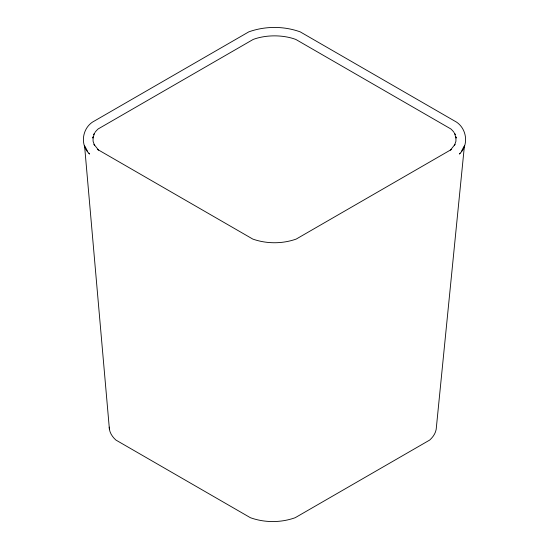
<?xml version="1.0" encoding="UTF-8"?>
<svg xmlns="http://www.w3.org/2000/svg" width="549" height="549" viewBox="0 0 549 549"><rect width="100%" height="100%" fill="white"/><g stroke="black" fill="none" stroke-linecap="round" stroke-linejoin="round"><path stroke-width="0.82" d="M464.44 145.609L436.174 429.393C435.426 433.614 432.838 437.251 429.695 440.058L295.211 517.7C280.882 522.847 264.714 522.847 250.385 517.7L115.908 440.058C112.758 437.251 110.177 433.614 109.423 429.393L84.546 145.519M94.359 133.757L92.918 138.025L93.076 136.873L93.076 141.203L94.517 145.458L94.044 144.414L98.497 150.042L97.64 149.493L252.828 239.089C266.704 243.962 282.296 243.962 296.172 239.089L451.36 149.493L450.503 150.042L454.956 144.414L454.483 145.458L455.924 141.203L455.924 136.873L456.082 138.025L454.641 133.757M463.946 146.528L461.325 151.613M460.089 153.185L459.389 154.022C468.997 145.382 466.979 129.159 456.569 122.139L300.2 31.863C283.764 25.968 265.236 25.968 248.8 31.863L92.431 122.139C82.021 129.159 80.003 145.382 89.611 154.022L88.911 153.185M87.675 151.613L85.054 146.528M109.23 427.115L109.423 429.393M93.605 134.677A39.905 23.037 0 0 1 94.414 133.27M94.881 132.583A39.905 23.037 0 0 1 96.494 130.566L98.127 128.96L253.206 39.425L255.992 38.485A39.905 23.037 0 0 1 293.008 38.485L295.794 39.425L450.873 128.96L452.506 130.566A39.905 23.037 0 0 1 454.119 132.583M454.586 133.27A39.905 23.037 0 0 1 455.396 134.677"/></g></svg>
